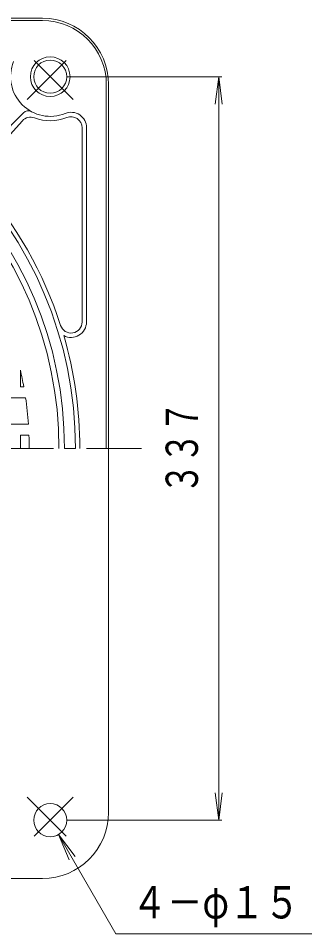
# Model space of a CAD drawing. Units: millimetres, scale not verified. Extents: x -491 to 384, y -667 to 704.
# Drawn here: x 100.7 to 233.9, y 53.9 to 468.9 of the extents above; entities that cross this region are included whole.
import ezdxf
from ezdxf.enums import TextEntityAlignment as Align

# ---------------------------------------------------------------- set-up
doc = ezdxf.new("R2010")
doc.units = ezdxf.units.MM
doc.header["$LTSCALE"] = 5
doc.linetypes.add('CHAIN1', pattern=[8, 5, -1, 1, -1])
for name, color, linetype, lineweight in [('1-1_1-1ﾚｲﾔ', 2, 'Continuous', 18), ('1-2_1-2ﾚｲﾔ', 3, 'Continuous', 18), ('1-4_1-4ﾚｲﾔ', 7, 'Continuous', 18)]:
    doc.layers.add(name, color=color, linetype=linetype, lineweight=lineweight)
doc.styles.add('ＭＳ ゴシック', font='')
doc.styles.get('ＭＳ ゴシック').set_extended_font_data('MS Gothic')

msp = doc.modelspace()

# ---------------------------------------------------------------- linework, layer by layer
at = {"layer": '1-1_1-1ﾚｲﾔ'}
for p, q in [((-218.311, 468.851), (111.689, 468.851)), ((-218.311, 467.851), (111.689, 467.851)), ((140.689, 438.851), (140.689, 273.851)), ((141.689, 438.851), (141.689, 108.851)), ((78.495, 401.415), (103.116, 426.035)), ((102.571, 422.377), (83.245, 400.85)), ((129.689, 419.248), (129.689, 331.166)), ((131.689, 331.166), (131.689, 419.248)), ((111.689, 78.851), (-218.311, 78.851))]:
    msp.add_line(p, q, dxfattribs=at)
at = {"layer": '1-1_1-1ﾚｲﾔ', "linetype": 'CHAIN1'}
for p, q in [((104.811, 431.973), (125.638, 452.801)), ((125.638, 431.973), (104.811, 452.8)), ((125.638, 115.729), (104.811, 94.902)), ((104.811, 115.729), (125.638, 94.902))]:
    msp.add_line(p, q, dxfattribs=at)
at = {"layer": '1-1_1-1ﾚｲﾔ'}
for centre, radius in [((115.225, 442.387), 9), ((115.225, 442.387), 7.5), ((115.225, 105.316), 7.5)]:
    msp.add_circle(centre, radius, dxfattribs=at)
for centre, radius, start, end in [((111.689, 438.851), 30, 0, 90), ((111.689, 438.851), 29, 0, 90), ((-53.311, 273.851), 180, 0, 180), ((-53.311, 273.851), 175, 0, 180), ((115.225, 442.387), 18, 157.75429, 292.24565), ((106.291, 419.037), 5, 69.06384, 138.08459), ((105.237, 423.914), 3, 61.60181, 134.99966), ((115.225, 442.387), 20, 249.06372, 292.24567), ((124.689, 419.248), 7, 0, 112.24571), ((124.689, 419.248), 5, 0, 112.2457), ((-53.311, 273.851), 182, 17.84827, 41.39734), ((124.689, 331.166), 5, 197.84836, 0), ((124.689, 331.166), 7, 241.50829, 0), ((-53.311, 273.851), 182, 0, 16.32672), ((111.689, 108.851), 30, 270, 0)]:
    msp.add_arc(centre, radius, start, end, dxfattribs=at)
at = {"layer": '1-2_1-2ﾚｲﾔ'}
for p, q in [((101.689, 309.29), (101.689, 301.851)), ((103.204, 301.851), (101.689, 301.851)), ((88.189, 296.851), (104.017, 296.851)), ((88.189, 284.851), (105.308, 284.851)), ((105.576, 279.851), (101.689, 279.851)), ((101.689, 273.851), (101.689, 279.851))]:
    msp.add_line(p, q, dxfattribs=at)
at = {"layer": '1-2_1-2ﾚｲﾔ', "linetype": 'CHAIN1'}
msp.add_line((156.689, 273.851), (-263.311, 273.851), dxfattribs=at)
at = {"layer": '1-2_1-2ﾚｲﾔ'}
for radius, start, end in [(172.5, 0, 180), (159, 10.14272, 12.87862), (159, 3.96703, 8.31725), (159, 0, 2.16261)]:
    msp.add_arc((-53.311, 273.851), radius, start, end, dxfattribs=at)
at = {"layer": '1-4_1-4ﾚｲﾔ'}
for p, q in [((122.725, 442.387), (193.189, 442.387)), ((191.689, 442.387), (190.058, 429.994)), ((191.689, 105.315), (191.689, 442.387)), ((191.689, 442.387), (193.321, 429.994)), ((191.689, 105.315), (190.058, 117.709)), ((191.689, 105.315), (193.321, 117.709)), ((122.725, 105.315), (193.189, 105.315)), ((118.975, 98.821), (126.584, 88.904)), ((118.975, 98.821), (123.759, 87.272))]:
    msp.add_line(p, q, dxfattribs=at)
msp.add_lwpolyline([(118.975, 98.821), (144.938, 53.851), (233.923, 53.851)], dxfattribs=at)

# ---------------------------------------------------------------- texts
at = {"layer": '1-4_1-4ﾚｲﾔ', "color": 3, "style": 'ＭＳ ゴシック', "width": 0.7}
msp.add_text('３３７', height=14.66, rotation=90, dxfattribs=at).set_placement((186.689, 253.101), align=Align.BOTTOM_LEFT)
at = {"layer": '1-4_1-4ﾚｲﾔ', "color": 6, "style": 'ＭＳ ゴシック', "width": 0.8}
msp.add_text('４－φ１５', height=14.66, dxfattribs=at).set_placement((152.303, 56.351), align=Align.BOTTOM_LEFT)

doc.saveas('drawing.dxf')
